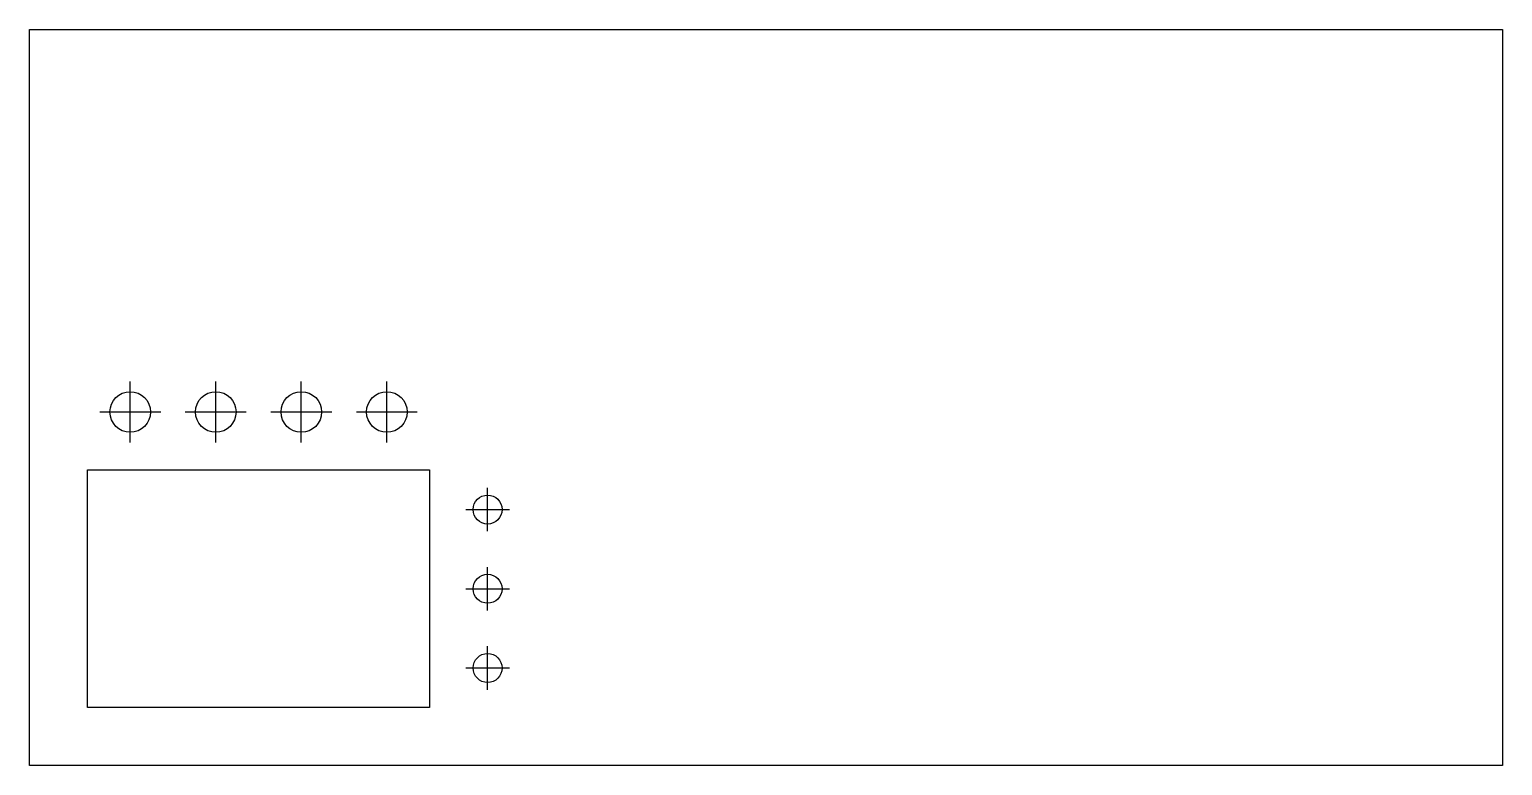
# Model space of a CAD drawing. Header units: metres. Extents: x 0 to 254, y 0 to 127.
import ezdxf

# ---------------------------------------------------------------- set-up
doc = ezdxf.new("R2010")
doc.units = ezdxf.units.M

msp = doc.modelspace()

# ---------------------------------------------------------------- linework, layer by layer
at = {"layer": 'Undeflected', "color": 5}
for p, q in [((0, 0), (0, 127)), ((0, 127), (254, 127)), ((254, 127), (254, 0)), ((17.375, 55.75), (17.375, 66.25)), ((32.125, 55.75), (32.125, 66.25)), ((46.875, 55.75), (46.875, 66.25)), ((61.625, 55.75), (61.625, 66.25)), ((12.125, 61), (22.625, 61)), ((26.875, 61), (37.375, 61)), ((41.625, 61), (52.125, 61)), ((56.375, 61), (66.875, 61)), ((79, 40.416667), (79, 47.916667)), ((75.25, 44.166667), (82.75, 44.166667)), ((79, 26.75), (79, 34.25)), ((75.25, 30.5), (82.75, 30.5)), ((79, 13.083333), (79, 20.583333)), ((75.25, 16.833333), (82.75, 16.833333)), ((254, 0), (0, 0))]:
    msp.add_line(p, q, dxfattribs=at)
at = {"layer": 'Undeflected', "color": 0}
for p, q in [((10, 10), (10, 51)), ((10, 51), (69, 51)), ((69, 51), (69, 10)), ((69, 10), (10, 10))]:
    msp.add_line(p, q, dxfattribs=at)
at = {"layer": 'Undeflected', "color": 5}
for centre, radius in [((17.375, 61), 3.5), ((32.125, 61), 3.5), ((46.875, 61), 3.5), ((61.625, 61), 3.5), ((79, 44.166667), 2.5), ((79, 30.5), 2.5), ((79, 16.833333), 2.5)]:
    msp.add_circle(centre, radius, dxfattribs=at)

doc.saveas('drawing.dxf')
